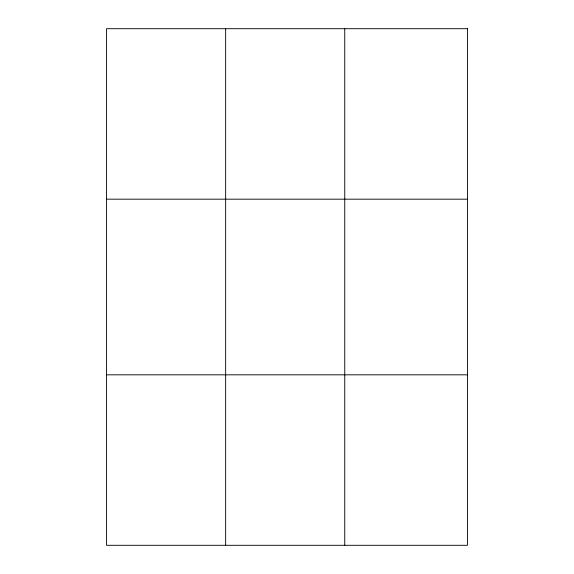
<?xml version="1.0" encoding="UTF-8"?>
<svg xmlns="http://www.w3.org/2000/svg" width="574" height="574" viewBox="0 0 574 574"><rect width="100%" height="100%" fill="white"/><g stroke="black" fill="none" stroke-linecap="round" stroke-linejoin="round"><path stroke-width="0.86" d="M225.647 28.7L225.647 545.3M344.744 28.7L344.744 545.3M106.542 199.178L467.458 199.178M106.542 374.822L467.458 374.822M467.458 28.7L467.458 545.3L106.542 545.3L106.542 28.7L467.458 28.7"/></g></svg>
